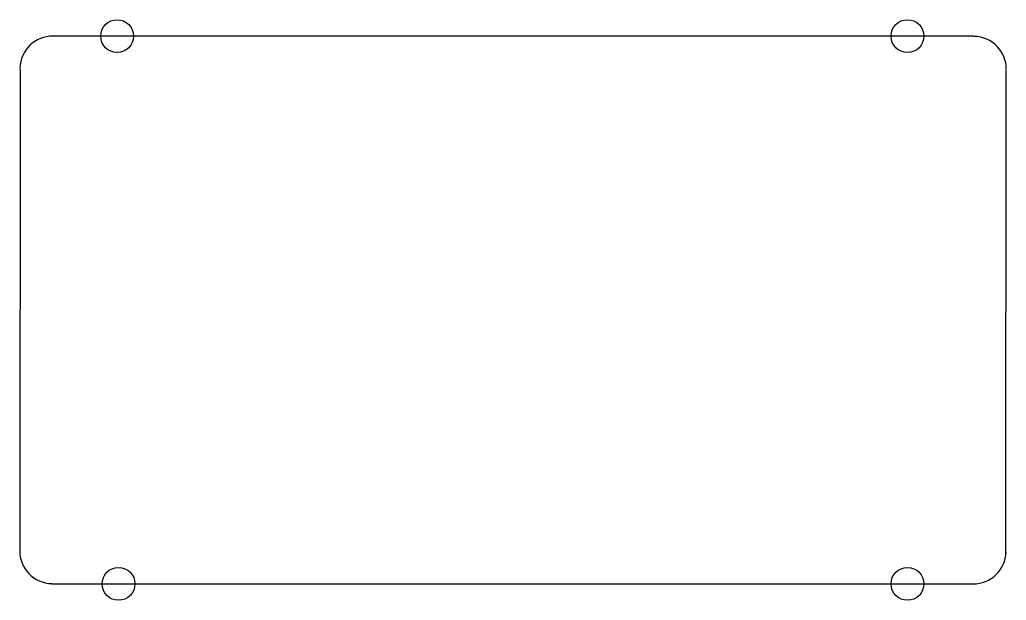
# Model space of a CAD drawing. Extents: x 1330 to 4875, y 461 to 2549.
import ezdxf

# ---------------------------------------------------------------- set-up
doc = ezdxf.new("R2010")
doc.units = 9

msp = doc.modelspace()

# ---------------------------------------------------------------- linework, layer by layer
for points in [[(4760, 2490), (4760, 2490), (1450, 2490)], [(1331, 2372.5), (1331, 2372.5), (1330, 640)], [(4874, 629), (4874, 629), (4875, 2367.1)], [(1445, 520), (1445, 520), (4755, 520)]]:
    msp.add_lwpolyline(points)
for centre in [(1680, 2490), (4520, 2490), (1685, 520), (4520, 520)]:
    msp.add_circle(centre, 59.1)
for centre, start, end in [((1448.8, 2372), 89.4156, 178.5155), ((4756.9, 2371.2), 359.4156, 88.5155), ((1448.1, 638.8), 179.4156, 268.5155), ((4756.2, 638.1), 269.4156, 358.5155)]:
    msp.add_arc(centre, 118.1, start, end)

doc.saveas('drawing.dxf')
